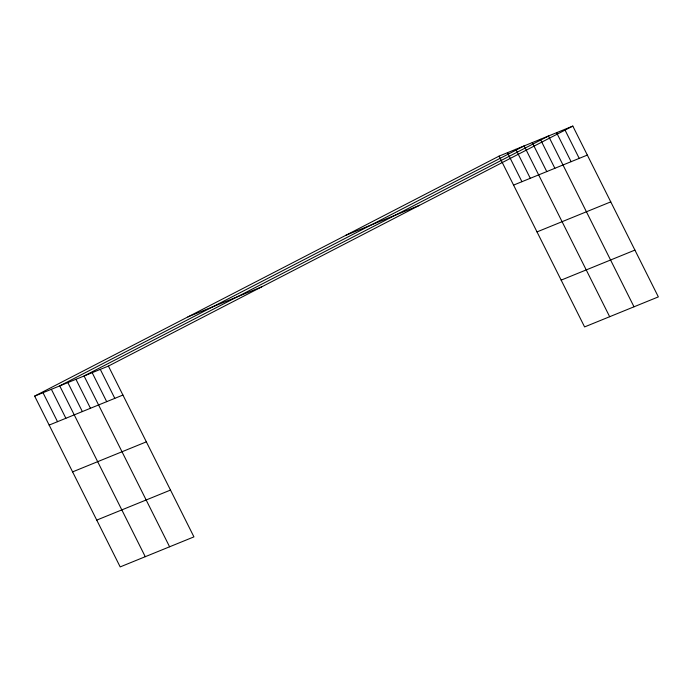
<?xml version="1.0" encoding="UTF-8"?>
<svg xmlns="http://www.w3.org/2000/svg" width="693" height="693" viewBox="0 0 693 693"><rect width="100%" height="100%" fill="white"/><g stroke="black" fill="none" stroke-linecap="round" stroke-linejoin="round"><path stroke-width="1.04" d="M34.65 396.11L108.411 366.077L193.936 536.876L120.184 566.909L34.65 396.11L499.064 156.124L572.816 126.091L658.35 296.89L584.589 326.923L499.064 156.124M108.411 366.077L572.816 126.091M345.807 235.317L419.568 205.293M187.907 316.909L261.668 286.885M513.574 185.1L587.335 155.076M49.16 425.086L122.921 395.053M537.006 231.904L610.767 201.871M72.6 471.881L146.353 441.848M561.157 280.128L634.918 250.095M96.743 520.105L170.504 490.072M564.708 129.4L579.218 158.376M556.592 132.701L571.101 161.677M634.008 306.808L548.484 136.01L84.07 375.987L169.594 546.786M540.367 139.31L554.876 168.286M532.25 142.611L546.768 171.587M609.667 316.718L524.142 145.92L59.728 385.897L145.261 556.696M515.783 149.316L530.292 178.3M507.423 152.72L521.933 181.696M100.294 369.378L114.804 398.354M92.178 372.678L106.696 401.654M75.953 379.288L90.462 408.264M67.845 382.588L82.354 411.573M51.369 389.301L65.878 418.277M43.009 392.706L57.519 421.682"/></g></svg>
